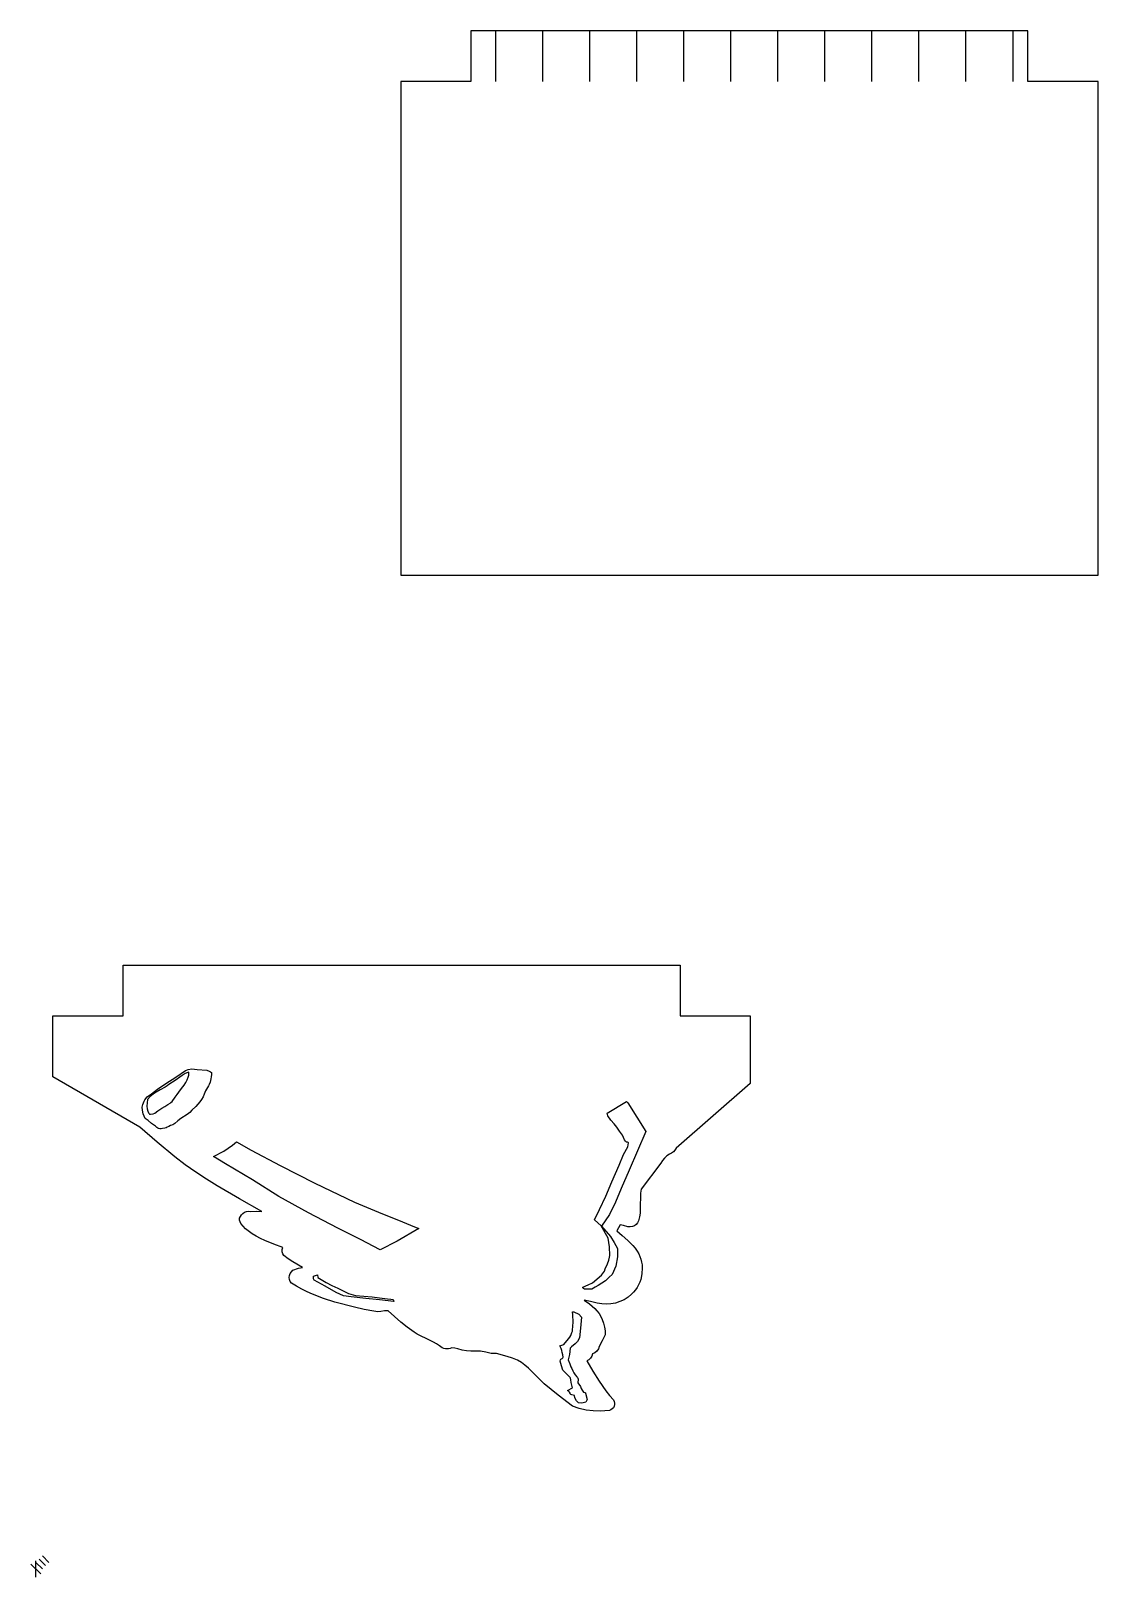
# Model space of a CAD drawing. Extents: x -886 to 651, y -59 to 942.
# Drawn here: x -3 to 651, y -5 to 942 of the extents above; entities that cross this region are included whole.
import ezdxf

# ---------------------------------------------------------------- set-up
doc = ezdxf.new("R2010")
doc.units = 0

msp = doc.modelspace()

# ---------------------------------------------------------------- linework, layer by layer
at = {"layer": 'IMAGES'}
for p, q in [((85.699306, 301.14138), (91.687156, 305.26008)), ((91.388105, 303.45847), (89.639834, 302.224927)), ((93.002479, 304.13886), (91.388105, 303.45847)), ((91.687156, 305.26008), (92.263405, 305.570379)), ((92.263405, 305.570379), (93.212393, 305.868258)), ((93.765655, 304.35524), (93.002479, 304.13886)), ((93.212393, 305.868258), (95.610666, 306.2534)), ((93.691815, 302.43759), (93.765655, 304.35524)), ((95.610666, 306.2534), (97.200011, 306.187383)), ((97.200011, 306.187383), (98.754076, 305.95836)), ((98.754076, 305.95836), (104.678096, 305.47264)), ((104.678096, 305.47264), (106.083341, 304.909881)), ((106.083341, 304.909881), (107.057488, 304.449268)), ((107.057488, 304.449268), (107.517176, 304.08502)), ((107.517176, 304.08502), (107.51435, 302.891479)), ((70.746806, 291.02476), (74.612776, 293.85112)), ((74.612776, 293.85112), (79.682606, 297.30239)), ((79.149635, 295.05185), (76.148525, 293.38083)), ((80.371353, 295.928099), (79.149635, 295.05185)), ((79.682606, 297.30239), (85.699306, 301.14138)), ((81.435795, 296.78721), (80.371353, 295.928099)), ((85.866925, 299.6032), (81.435795, 296.78721)), ((88.247085, 301.13624), (85.866925, 299.6032)), ((87.61446, 292.01465), (89.202811, 294.30972)), ((89.639834, 302.224927), (88.247085, 301.13624)), ((89.202811, 294.30972), (90.81401, 296.39512)), ((90.81401, 296.39512), (91.852672, 297.975767)), ((91.852672, 297.975767), (92.72264, 299.64412)), ((92.72264, 299.64412), (93.338786, 301.293901)), ((93.338786, 301.293901), (93.691815, 302.43759)), ((105.714076, 295.96723), (103.936826, 292.80284)), ((106.205753, 296.648071), (105.714076, 295.96723)), ((106.821406, 298.13811), (106.205753, 296.648071)), ((107.21934, 300.162483), (106.821406, 298.13811)), ((107.371266, 301.52351), (107.21934, 300.162483)), ((107.51435, 302.891479), (107.371266, 301.52351)), ((65.069397, 282.76756), (65.56793, 284.439579)), ((65.56793, 284.439579), (66.288587, 286.50711)), ((66.288587, 286.50711), (66.674956, 287.3693)), ((66.674956, 287.3693), (68.111656, 289.25139)), ((68.440945, 287.51993), (68.0442, 283.37464)), ((68.111656, 289.25139), (70.746806, 291.02476)), ((69.936935, 289.38004), (68.440945, 287.51993)), ((72.689955, 291.37715), (69.936935, 289.38004)), ((76.148525, 293.38083), (72.689955, 291.37715)), ((78.971724, 283.221873), (80.79706, 284.4817)), ((80.79706, 284.4817), (82.199978, 285.315384)), ((82.199978, 285.315384), (82.779791, 285.72229)), ((82.779791, 285.72229), (83.41706, 286.39404)), ((83.41706, 286.39404), (85.38663, 289.08399)), ((85.38663, 289.08399), (86.555835, 290.528811)), ((86.555835, 290.528811), (87.61446, 292.01465)), ((100.358426, 286.04803), (98.038406, 283.31821)), ((101.508845, 287.578346), (100.358426, 286.04803)), ((102.484866, 289.2488), (101.508845, 287.578346)), ((103.117422, 290.909544), (102.484866, 289.2488)), ((103.936826, 292.80284), (103.117422, 290.909544)), ((349.85593, 279.15083), (361.73443, 286.31485)), ((361.73443, 286.31485), (362.52549, 285.55255)), ((362.52549, 285.55255), (373.64639, 267.88105)), ((65.25534, 280.984124), (65.069397, 282.76756)), ((65.644237, 278.79844), (65.25534, 280.984124)), ((66.872247, 275.96161), (65.644237, 278.79844)), ((68.772827, 274.75453), (66.872247, 275.96161)), ((68.0442, 283.37464), (68.175361, 281.850545)), ((68.175361, 281.850545), (68.504767, 280.45413)), ((68.504767, 280.45413), (69.057119, 279.444816)), ((70.817467, 272.85523), (68.772827, 274.75453)), ((69.057119, 279.444816), (69.39184, 278.890224)), ((69.39184, 278.890224), (69.697177, 278.6042)), ((69.697177, 278.6042), (70.324617, 278.6052)), ((70.324617, 278.6052), (70.32462, 278.60564)), ((70.32462, 278.60564), (71.913182, 278.8291)), ((71.913182, 278.8291), (72.95908, 279.17226)), ((72.95908, 279.17226), (74.784897, 280.591021)), ((74.784897, 280.591021), (77.22837, 282.18316)), ((77.22837, 282.18316), (78.971724, 283.221873)), ((88.877126, 275.88463), (87.067466, 274.564276)), ((92.648306, 278.27553), (88.877126, 275.88463)), ((94.25843, 279.644916), (92.648306, 278.27553)), ((95.612166, 280.93328), (94.25843, 279.644916)), ((98.038406, 283.31821), (95.612166, 280.93328)), ((350.38016, 277.58119), (349.85593, 279.15083)), ((352.2232, 274.95197), (350.38016, 277.58119)), ((354.16693, 272.68852), (352.2232, 274.95197)), ((73.260987, 271.21193), (70.817467, 272.85523)), ((74.122773, 270.439455), (73.260987, 271.21193)), ((74.664147, 270.012202), (74.122773, 270.439455)), ((75.182817, 269.79463), (74.664147, 270.012202)), ((75.950431, 269.648716), (75.182817, 269.79463)), ((76.759047, 269.6133), (75.950431, 269.648716)), ((77.4969, 269.692), (76.759047, 269.6133)), ((77.496926, 269.69202), (77.4969, 269.692)), ((79.051489, 269.96996), (77.496926, 269.69202)), ((79.825902, 270.224705), (79.051489, 269.96996)), ((80.472516, 270.58372), (79.825902, 270.224705)), ((81.388892, 271.079092), (80.472516, 270.58372)), ((82.561546, 271.535937), (81.388892, 271.079092)), ((83.830478, 272.082847), (82.561546, 271.535937)), ((85.035686, 272.84841), (83.830478, 272.082847)), ((87.067466, 274.564276), (85.035686, 272.84841)), ((355.94886, 270.61998), (354.16693, 272.68852)), ((357.56651, 268.10844), (355.94886, 270.61998)), ((359.32309, 265.61206), (357.56651, 268.10844)), ((360.47388, 262.83875), (359.32309, 265.61206)), ((373.64639, 267.88105), (363.40999, 244.34545)), ((108.80821, 252.64979), (115.05301, 255.93121)), ((115.05301, 255.93121), (120.5509, 259.63166)), ((120.5509, 259.63166), (122.82815, 261.67902)), ((122.82815, 261.67902), (131.79903, 256.45595)), ((131.79903, 256.45595), (149.62233, 247.09651)), ((360.02863, 253.94846), (362.56161, 258.60943)), ((361.150612, 262.063335), (360.47388, 262.83875)), ((361.75206, 261.49189), (361.150612, 262.063335)), ((362.331172, 261.378266), (361.75206, 261.49189)), ((362.735619, 261.241157), (362.331172, 261.378266)), ((362.56161, 258.60943), (362.93271, 261.05489)), ((362.93271, 261.05489), (362.735619, 261.241157)), ((116.1117, 248.04501), (108.80821, 252.64979)), ((132.7815, 238.25858), (116.1117, 248.04501)), ((149.62233, 247.09651), (170.90283, 236.31301)), ((352.73451, 237.16866), (357.28878, 247.28506)), ((357.28878, 247.28506), (360.02863, 253.94846)), ((148.8807, 228.21078), (132.7815, 238.25858)), ((349.08983, 228.42675), (352.73451, 237.16866)), ((363.40999, 244.34545), (358.55579, 233.06505)), ((167.0772, 218.19078), (148.8807, 228.21078)), ((170.90283, 236.31301), (195.26763, 224.76441)), ((345.17435, 220.2193), (349.08983, 228.42675)), ((358.55579, 233.06505), (354.93664, 224.74932)), ((184.9113, 208.73211), (167.0772, 218.19078)), ((195.26763, 224.76441), (212.24943, 217.61282)), ((342.19569, 213.81269), (345.17435, 220.2193)), ((354.93664, 224.74932), (351.30904, 217.14063)), ((198.8645, 201.85126), (184.9113, 208.73211)), ((212.24943, 217.61282), (222.17939, 213.69427)), ((234.65343, 208.45304), (221.39413, 200.7067)), ((222.17939, 213.69427), (231.93244, 209.55563)), ((231.93244, 209.55563), (234.65343, 208.45304)), ((346.26371, 210.2243), (342.19569, 213.81269)), ((350.54987, 202.69988), (346.26371, 210.2243)), ((351.30904, 217.14063), (346.50428, 209.96762)), ((346.50428, 209.96762), (351.92559, 203.69832)), ((210.9627, 195.4678), (198.8645, 201.85126)), ((221.39413, 200.7067), (210.9627, 195.4678)), ((351.41599, 197.34831), (350.54987, 202.69988)), ((351.92559, 203.69832), (354.152039, 199.980349)), ((354.152039, 199.980349), (356.27366, 196.25094)), ((350.857039, 189.171192), (351.320832, 190.938672)), ((351.320832, 190.938672), (351.49789, 192.05183)), ((351.49789, 192.05183), (351.41599, 197.34831)), ((356.20126, 191.0799), (355.18775, 185.45318)), ((356.304184, 193.54008), (356.20126, 191.0799)), ((356.27366, 196.25094), (356.304184, 193.54008)), ((170.12012, 179.26425), (172.58147, 180.08311)), ((172.58147, 180.08311), (172.70436, 178.49483)), ((341.01968, 175.27982), (346.37835, 179.96591)), ((346.37835, 179.96591), (348.37245, 182.44599)), ((348.37245, 182.44599), (348.78674, 183.83508)), ((348.78674, 183.83508), (350.15906, 186.81476)), ((350.15906, 186.81476), (350.857039, 189.171192)), ((352.98008, 180.40255), (351.223259, 178.673165)), ((355.18775, 185.45318), (352.98008, 180.40255)), ((170.03372, 177.75358), (170.12012, 179.26425)), ((170.47621, 176.90304), (170.03372, 177.75358)), ((177.18294, 173.18217), (170.47621, 176.90304)), ((172.70436, 178.49483), (177.87993, 175.50917)), ((183.84696, 169.40811), (177.18294, 173.18217)), ((177.87993, 175.50917), (181.327213, 173.652909)), ((181.327213, 173.652909), (184.87357, 171.91997)), ((184.87357, 171.91997), (188.297271, 170.33009)), ((335.083508, 172.210811), (335.08953, 172.58162)), ((335.441999, 171.780332), (335.083508, 172.210811)), ((335.08953, 172.58162), (338.197589, 174.07892)), ((336.08042, 171.27543), (335.441999, 171.780332)), ((340.44432, 171.4682), (336.08042, 171.27543)), ((338.197589, 174.07892), (341.01968, 175.27982)), ((340.44433, 171.46817), (340.44432, 171.4682)), ((342.576513, 172.513927), (340.44433, 171.46817)), ((344.39416, 173.52541), (342.576513, 172.513927)), ((348.87165, 176.56068), (344.39416, 173.52541)), ((351.223259, 178.673165), (348.87165, 176.56068)), ((188.46996, 167.36137), (183.84696, 169.40811)), ((188.297271, 170.33009), (191.41636, 168.78206)), ((193.08739, 166.76338), (188.46996, 167.36137)), ((191.41636, 168.78206), (195.70136, 167.54867)), ((202.12181, 165.54887), (193.08739, 166.76338)), ((195.70136, 167.54867), (205.95526, 166.61604)), ((210.49264, 164.90975), (202.12181, 165.54887)), ((205.95526, 166.61604), (210.511673, 165.993505)), ((219.32332, 163.7216), (210.49264, 164.90975)), ((210.511673, 165.993505), (215.43473, 165.4484)), ((215.43473, 165.4484), (217.447861, 165.2741)), ((217.447861, 165.2741), (218.82677, 165.0683)), ((218.82677, 165.0683), (219.32332, 163.7216)), ((328.7076, 157.49465), (329.58469, 157.55515)), ((328.94413, 155.64597), (328.7076, 157.49465)), ((329.15979, 151.07202), (328.94413, 155.64597)), ((329.58469, 157.55515), (332.51613, 155.96505)), ((332.51613, 155.96505), (334.25245, 154.31498)), ((334.25245, 154.31498), (333.65561, 147.46002)), ((327.083509, 142.048941), (327.639843, 142.906454)), ((327.639843, 142.906454), (327.92429, 143.58177)), ((327.92429, 143.58177), (328.363921, 144.902485)), ((328.363921, 144.902485), (328.616664, 145.626052)), ((328.616664, 145.626052), (328.69874, 146.21177)), ((328.69874, 146.21177), (328.920678, 148.720521)), ((328.920678, 148.720521), (329.15979, 151.07202)), ((333.65561, 147.46002), (332.8904, 141.50554)), ((320.97648, 136.60033), (323.29232, 137.41841)), ((321.71074, 135.05359), (320.97648, 136.60033)), ((322.093763, 133.73436), (321.71074, 135.05359)), ((322.41266, 132.51422), (322.093763, 133.73436)), ((323.29232, 137.41841), (326.29615, 140.99933)), ((326.29615, 140.99933), (327.083509, 142.048941)), ((327.26987, 135.30641), (326.85023, 131.37117)), ((328.18052, 136.04163), (327.26987, 135.30641)), ((330.23391, 137.96249), (328.18052, 136.04163)), ((331.70439, 139.39639), (330.23391, 137.96249)), ((332.8904, 141.50554), (331.70439, 139.39639)), ((321.06641, 127.34494), (321.37018, 128.041198)), ((321.956786, 124.444963), (321.06641, 127.34494)), ((321.37018, 128.041198), (321.6501, 128.46963)), ((321.6501, 128.46963), (322.360629, 128.847532)), ((322.87102, 121.81281), (321.956786, 124.444963)), ((322.360629, 128.847532), (322.84779, 129.256385)), ((322.838786, 131.19865), (322.41266, 132.51422)), ((323.06644, 129.75537), (322.838786, 131.19865)), ((322.84779, 129.256385), (323.06644, 129.75537)), ((326.85023, 131.37117), (326.08259, 128.03397)), ((326.08259, 128.03397), (327.035398, 125.537979)), ((327.035398, 125.537979), (327.773811, 123.741556)), ((327.773811, 123.741556), (328.28459, 122.75602)), ((324.70728, 119.89078), (322.87102, 121.81281)), ((327.17863, 117.3317), (324.70728, 119.89078)), ((327.402528, 116.778116), (327.17863, 117.3317)), ((327.589915, 115.829329), (327.402528, 116.778116)), ((327.8086, 114.14683), (327.589915, 115.829329)), ((328.6482, 110.98475), (327.8086, 114.14683)), ((328.28459, 122.75602), (329.000601, 121.295851)), ((329.000601, 121.295851), (329.42022, 120.12165)), ((329.42022, 120.12165), (330.26475, 118.949349)), ((330.26475, 118.949349), (331.38852, 117.64834)), ((331.38852, 117.64834), (331.659123, 117.345382)), ((331.659123, 117.345382), (331.891418, 116.846185)), ((331.891418, 116.846185), (332.11506, 116.17273)), ((332.11506, 116.17273), (331.92351, 114.02969)), ((331.92351, 114.02969), (333.5953, 111.66631)), ((325.72412, 109.25184), (328.6482, 110.98475)), ((326.48467, 108.76905), (325.72412, 109.25184)), ((326.949521, 108.31551), (326.48467, 108.76905)), ((327.18089, 107.5713), (326.949521, 108.31551)), ((327.333643, 107.213292), (327.18089, 107.5713)), ((327.685856, 106.910141), (327.333643, 107.213292)), ((328.20325, 106.62165), (327.685856, 106.910141)), ((329.93537, 106.31503), (328.20325, 106.62165)), ((330.10291, 104.7785), (329.93537, 106.31503)), ((331.1549, 102.91159), (330.10291, 104.7785)), ((333.5953, 111.66631), (334.096136, 110.56217)), ((334.096136, 110.56217), (334.53884, 109.50474)), ((334.53884, 109.50474), (334.980929, 108.854437)), ((334.980929, 108.854437), (335.52216, 108.26799)), ((335.52216, 108.26799), (336.251317, 107.984862)), ((336.251317, 107.984862), (336.575784, 107.815698)), ((336.575784, 107.815698), (336.72408, 107.62075)), ((336.72408, 107.62075), (337.77906, 103.77592)), ((331.884966, 102.133539), (331.1549, 102.91159)), ((332.41776, 101.70531), (331.884966, 102.133539)), ((334.343, 101.562), (332.41776, 101.70531)), ((336.82103, 102.18533), (334.343, 101.562)), ((337.77906, 103.77592), (336.82103, 102.18533))]:
    msp.add_line(p, q, dxfattribs=at)
at = {"layer": 'Layer 1'}
for p, q in [((607.6418, 942.1431), (266.453, 942.1431)), ((266.453, 942.1431), (266.453, 911.151)), ((607.6409, 942.1431), (266.453, 942.1431)), ((266.453, 942.1431), (266.453, 911.151)), ((281.487, 941.944), (281.487, 911.1503)), ((310.287, 941.944), (310.287, 911.1503)), ((339.087, 941.944), (339.087, 911.1503)), ((367.887, 941.944), (367.887, 911.1503)), ((396.687, 941.944), (396.687, 911.1503)), ((425.487, 941.944), (425.487, 911.1503)), ((454.287, 941.944), (454.287, 911.1503)), ((483.087, 941.944), (483.087, 911.1503)), ((511.887, 941.944), (511.887, 911.1503)), ((540.687, 941.944), (540.687, 911.1503)), ((569.487, 941.944), (569.487, 911.1503)), ((598.287, 941.944), (598.287, 911.1503)), ((607.6409, 911.151), (607.6409, 942.1431)), ((607.6418, 911.151), (607.6418, 942.1431)), ((266.453, 911.151), (223.5039, 911.151)), ((223.5039, 911.151), (223.5039, 608.789)), ((266.453, 911.151), (223.5039, 911.151)), ((650.59, 911.151), (607.6409, 911.151)), ((650.5909, 911.151), (607.6418, 911.151)), ((650.5909, 608.789), (650.5909, 911.151)), ((223.5039, 608.789), (650.5909, 608.789)), ((3, -3), (-3, 3)), ((0, -5), (0, 5)), ((4, 0), (0, 4)), ((6, 2), (2, 6)), ((8, 4), (4, 8))]:
    msp.add_line(p, q, dxfattribs=at)
at = {"layer": 'SHEET FRONT'}
for p, q in [((53.4492, 338.8324), (53.4492, 369.8246)), ((53.4492, 369.8246), (394.637, 369.8246)), ((394.637, 369.8246), (394.637, 338.8324)), ((10.5, 301.389), (10.5, 338.8324)), ((10.5, 338.8324), (53.4492, 338.8324)), ((394.637, 338.8324), (437.5862, 338.8324)), ((437.5862, 338.8324), (437.5862, 297.42)), ((63.69355, 270.67587), (10.5, 301.389)), ((437.5862, 297.42), (392.178, 257.717)), ((63.7248, 270.67387), (63.69355, 270.67587)), ((74.370137, 261.417349), (63.7248, 270.67387)), ((85.1975, 252.37307), (74.370137, 261.417349)), ((391.450814, 256.557685), (390.489516, 255.563831)), ((392.178, 257.717), (391.450814, 256.557685)), ((91.469731, 247.611734), (85.1975, 252.37307)), ((97.904708, 243.088325), (91.469731, 247.611734)), ((382.75222, 248.60567), (370.73462, 232.69747)), ((383.885633, 250.192827), (382.75222, 248.60567)), ((385.115396, 251.716402), (383.885633, 250.192827)), ((386.504881, 253.074749), (385.115396, 251.716402)), ((388.11746, 254.16622), (386.504881, 253.074749)), ((389.357325, 254.758867), (388.11746, 254.16622)), ((390.489516, 255.563831), (389.357325, 254.758867)), ((104.475709, 238.766204), (97.904708, 243.088325)), ((111.156012, 234.608733), (104.475709, 238.766204)), ((124.737636, 226.641184), (111.156012, 234.608733)), ((370.273866, 227.827369), (370.238929, 222.915325)), ((370.414685, 230.271654), (370.273866, 227.827369)), ((370.73462, 232.69747), (370.414685, 230.271654)), ((138.4358, 218.89257), (124.737636, 226.641184)), ((126.828305, 217.78567), (127.863639, 218.452768)), ((127.863639, 218.452768), (129.007164, 218.900262)), ((129.007164, 218.900262), (130.213134, 219.095992)), ((130.213134, 219.095992), (131.4358, 219.0078)), ((131.4358, 219.0078), (134.938087, 219.076286)), ((134.938087, 219.076286), (138.4358, 218.89257)), ((370.048515, 218.025203), (369.71335, 215.608321)), ((370.238929, 222.915325), (370.048515, 218.025203)), ((124.68384, 213.56444), (124.82893, 214.788354)), ((125.636386, 211.653243), (124.68384, 213.56444)), ((124.82893, 214.788354), (125.265203, 215.921303)), ((125.265203, 215.921303), (125.946911, 216.931129)), ((126.91442, 209.950673), (125.636386, 211.653243)), ((125.946911, 216.931129), (126.828305, 217.78567)), ((128.410172, 208.416316), (126.91442, 209.950673)), ((130.01587, 207.00976), (128.410172, 208.416316)), ((356.825835, 209.014881), (355.83422, 207.18181)), ((357.98071, 210.74626), (356.825835, 209.014881)), ((359.90454, 210.34001), (357.98071, 210.74626)), ((362.66104, 209.602664), (359.90454, 210.34001)), ((364.075095, 209.49857), (362.66104, 209.602664)), ((365.48852, 209.70915), (364.075095, 209.49857)), ((366.735879, 210.166976), (365.48852, 209.70915)), ((367.782431, 210.960372), (366.735879, 210.166976)), ((368.590231, 212.006088), (367.782431, 210.960372)), ((369.12133, 213.22087), (368.590231, 212.006088)), ((369.71335, 215.608321), (369.12133, 213.22087)), ((132.439116, 205.304694), (130.01587, 207.00976)), ((134.972773, 203.798228), (132.439116, 205.304694)), ((137.59527, 202.453942), (134.972773, 203.798228)), ((140.285036, 201.235423), (137.59527, 202.453942)), ((145.780091, 199.030011), (140.285036, 201.235423)), ((151.28537, 196.89066), (145.780091, 199.030011)), ((355.83422, 207.18181), (359.123472, 204.167965)), ((359.123472, 204.167965), (362.533764, 201.258534)), ((362.533764, 201.258534), (365.735884, 198.160341)), ((150.948465, 194.332766), (150.958262, 195.633106)), ((151.242372, 193.064303), (150.948465, 194.332766)), ((150.958262, 195.633106), (151.28537, 196.89066)), ((151.82638, 191.90238), (151.242372, 193.064303)), ((154.598335, 189.908398), (151.82638, 191.90238)), ((157.468227, 188.056221), (154.598335, 189.908398)), ((365.735884, 198.160341), (367.156, 196.448841)), ((367.156, 196.448841), (368.40062, 194.58021)), ((368.40062, 194.58021), (369.285092, 193.013175)), ((369.285092, 193.013175), (370.014347, 191.376786)), ((370.014347, 191.376786), (370.59006, 189.683724)), ((370.59006, 189.683724), (371.013903, 187.946665)), ((155.379299, 179.784038), (155.812555, 181.001936)), ((155.812555, 181.001936), (156.507352, 182.078161)), ((156.507352, 182.078161), (157.445708, 182.936325)), ((157.445708, 182.936325), (158.60964, 183.50004)), ((163.35378, 184.58207), (157.468227, 188.056221)), ((158.60964, 183.50004), (159.75516, 183.922291)), ((159.75516, 183.922291), (160.939534, 184.209978)), ((160.939534, 184.209978), (163.35378, 184.58207)), ((371.224064, 180.812045), (370.461449, 177.310405)), ((371.013903, 187.946665), (371.287552, 186.178289)), ((371.412679, 184.391275), (371.224064, 180.812045)), ((371.287552, 186.178289), (371.412679, 184.391275)), ((155.225567, 178.500855), (155.379299, 179.784038)), ((155.369343, 177.228775), (155.225567, 178.500855)), ((155.82861, 176.044188), (155.369343, 177.228775)), ((156.62135, 175.02348), (155.82861, 176.044188)), ((159.723413, 173.110843), (156.62135, 175.02348)), ((162.908404, 171.348616), (159.723413, 173.110843)), ((166.166875, 169.727622), (162.908404, 171.348616)), ((367.267782, 170.945608), (366.131538, 169.561385)), ((368.270569, 172.4253), (367.267782, 170.945608)), ((369.138225, 173.987783), (368.270569, 172.4253)), ((369.869076, 175.620377), (369.138225, 173.987783)), ((370.461449, 177.310405), (369.869076, 175.620377)), ((169.489377, 168.238686), (166.166875, 169.727622)), ((176.288687, 165.620279), (169.489377, 168.238686)), ((183.23075, 163.41998), (176.288687, 165.620279)), ((195.096105, 160.372458), (183.23075, 163.41998)), ((339.802255, 163.729266), (335.85764, 164.71109)), ((335.85764, 164.71109), (339.204567, 162.320946)), ((339.204567, 162.320946), (342.301926, 159.591149)), ((343.77561, 162.88101), (339.802255, 163.729266)), ((346.561946, 162.361405), (343.77561, 162.88101)), ((349.396733, 162.190798), (346.561946, 162.361405)), ((352.234268, 162.365425), (349.396733, 162.190798)), ((355.028846, 162.881521), (352.234268, 162.365425)), ((357.734764, 163.735322), (355.028846, 162.881521)), ((360.306316, 164.923064), (357.734764, 163.735322)), ((362.6978, 166.440981), (360.306316, 164.923064)), ((364.86351, 168.28531), (362.6978, 166.440981)), ((366.131538, 169.561385), (364.86351, 168.28531)), ((201.065268, 159.004437), (195.096105, 160.372458)), ((207.08035, 157.85553), (201.065268, 159.004437)), ((208.147795, 157.593374), (207.08035, 157.85553)), ((209.220132, 157.519999), (208.147795, 157.593374)), ((211.375659, 157.723413), (209.220132, 157.519999)), ((213.539291, 158.033412), (211.375659, 157.723413)), ((214.62176, 158.09327), (213.539291, 158.033412)), ((215.70339, 158.01764), (214.62176, 158.09327)), ((223.477544, 151.198661), (215.70339, 158.01764)), ((342.301926, 159.591149), (343.691581, 158.077739)), ((343.691581, 158.077739), (344.940318, 156.454047)), ((344.940318, 156.454047), (346.021963, 154.711616)), ((346.021963, 154.711616), (346.91034, 152.84199)), ((346.91034, 152.84199), (347.734595, 150.550856)), ((227.533754, 147.996566), (223.477544, 151.198661)), ((231.77759, 145.04494), (227.533754, 147.996566)), ((233.626436, 143.822163), (231.77759, 145.04494)), ((235.556419, 142.747297), (233.626436, 143.822163)), ((239.552368, 140.846548), (235.556419, 142.747297)), ((348.67596, 143.33808), (346.948762, 139.742768)), ((347.734595, 150.550856), (348.317014, 148.184569)), ((348.317014, 148.184569), (348.6375, 145.771015)), ((348.6375, 145.771015), (348.67596, 143.33808)), ((243.550577, 138.953197), (239.552368, 140.846548)), ((245.483387, 137.887579), (243.550577, 138.953197)), ((247.33619, 136.67775), (245.483387, 137.887579)), ((248.075659, 135.993806), (247.33619, 136.67775)), ((248.921271, 135.44871), (248.075659, 135.993806)), ((249.846012, 135.049503), (248.921271, 135.44871)), ((250.82287, 134.803229), (249.846012, 135.049503)), ((251.82483, 134.716929), (250.82287, 134.803229)), ((252.824879, 134.797646), (251.82483, 134.716929)), ((253.796004, 135.052422), (252.824879, 134.797646)), ((254.71119, 135.4883), (253.796004, 135.052422)), ((256.585798, 135.18927), (254.71119, 135.4883)), ((258.469, 134.7676), (256.585798, 135.18927)), ((261.049876, 134.101759), (258.469, 134.7676)), ((263.686468, 133.682208), (261.049876, 134.101759)), ((266.353475, 133.467949), (263.686468, 133.682208)), ((269.0256, 133.41799), (266.353475, 133.467949)), ((270.685363, 133.46081), (269.0256, 133.41799)), ((272.326581, 133.308375), (270.685363, 133.46081)), ((275.577866, 132.679006), (272.326581, 133.308375)), ((278.828418, 132.05243), (275.577866, 132.679006)), ((343.680217, 133.377048), (342.437887, 132.353371)), ((344.556162, 134.728898), (343.680217, 133.377048)), ((344.96307, 136.28535), (344.556162, 134.728898)), ((346.948762, 139.742768), (344.96307, 136.28535)), ((280.46872, 131.903484), (278.828418, 132.05243)), ((282.1272, 131.95119), (280.46872, 131.903484)), ((288.684988, 130.164234), (282.1272, 131.95119)), ((291.905855, 129.0964), (288.684988, 130.164234)), ((295.0315, 127.77736), (291.905855, 129.0964)), ((297.36805, 126.363343), (295.0315, 127.77736)), ((299.564636, 124.768704), (297.36805, 126.363343)), ((301.648848, 123.030212), (299.564636, 124.768704)), ((338.634448, 128.169187), (337.39276, 127.41621)), ((337.39276, 127.41621), (341.12867, 121.189596)), ((339.672819, 129.185841), (338.634448, 128.169187)), ((340.455925, 130.408987), (339.672819, 129.185841)), ((340.93182, 131.78144), (340.455925, 130.408987)), ((342.437887, 132.353371), (340.93182, 131.78144)), ((303.648275, 121.184636), (301.648848, 123.030212)), ((311.3499, 113.46686), (303.648275, 121.184636)), ((341.12867, 121.189596), (345.021302, 115.053709)), ((345.021302, 115.053709), (349.198788, 109.117147)), ((315.589168, 109.89322), (311.3499, 113.46686)), ((319.968139, 106.48963), (315.589168, 109.89322)), ((328.7913, 99.76176), (319.968139, 106.48963)), ((349.198788, 109.117147), (351.434393, 106.25755)), ((351.434393, 106.25755), (353.78926, 103.48851)), ((332.838026, 98.2933), (328.7913, 99.76176)), ((337.019569, 97.307511), (332.838026, 98.2933)), ((341.287652, 96.773456), (337.019569, 97.307511)), ((345.594, 96.6602), (341.287652, 96.773456)), ((348.462707, 96.803026), (345.59395, 96.660391)), ((345.59395, 96.660391), (345.594, 96.6602)), ((351.3127, 97.10961), (348.462707, 96.803026)), ((352.26918, 97.427698), (351.3127, 97.10961)), ((353.074868, 97.994305), (352.26918, 97.427698)), ((353.712745, 98.753641), (353.074868, 97.994305)), ((354.16579, 99.649913), (353.712745, 98.753641)), ((353.78926, 103.48851), (354.245739, 102.602418)), ((354.416984, 100.627327), (354.16579, 99.649913)), ((354.245739, 102.602418), (354.449307, 101.630093)), ((354.449307, 101.630093), (354.416984, 100.627327))]:
    msp.add_line(p, q, dxfattribs=at)

doc.saveas('drawing.dxf')
